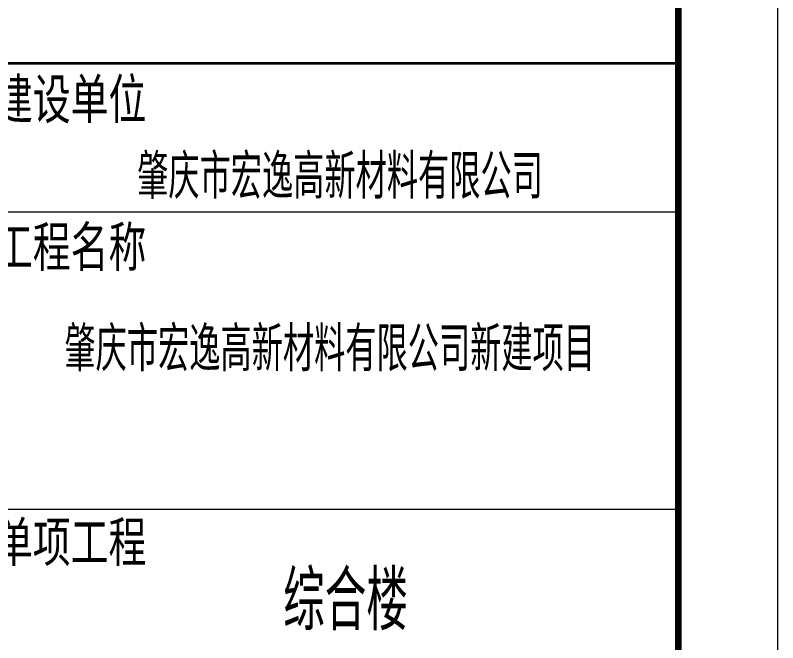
# Model space of a CAD drawing. Extents: x 3968514 to 5230306, y -516551 to -228246.
# Drawn here: x 4214426 to 4222121, y -345298 to -338967 of the extents above; entities that cross this region are included whole.
import ezdxf
from ezdxf.enums import TextEntityAlignment as Align

# ---------------------------------------------------------------- set-up
doc = ezdxf.new("R2010")
doc.units = 0
doc.header["$LTSCALE"] = 1000
doc.header["$MEASUREMENT"] = 0
doc.layers.add('AXIS', color=3, linetype='Continuous', lineweight=15)
doc.layers.add('FRAME', color=3, linetype='Continuous', lineweight=18)
doc.layers.add('DIM_SYMB', color=3, linetype='Continuous')
doc.layers.add('单体名称', color=144, linetype='Continuous')
doc.styles.add('FRAME', font='simhei.ttf', dxfattribs={"width": 0.7})
doc.styles.add('TSSD_REIN', font='Tssdeng.shx', dxfattribs={"width": 0.7, "bigfont": 'hztxt.shx'})

# ---------------------------------------------------------------- blocks, each defined once
blk = doc.blocks.new('FWEFS')
at = {"layer": 'DIM_SYMB', "color": 7, "style": 'TSSD_REIN', "width": 0.7}
for s, p in [('肇庆市宏逸高新材料有限公司', (1914249.5, -2251937.5)), ('肇庆市宏逸高新材料有限公司新建项目', (1913515.4, -2253677))]:
    blk.add_text(s, height=450, dxfattribs=at).set_placement(p)
at = {"layer": '单体名称', "style": 'TSSD_REIN', "width": 0.7}
blk.add_text('综合楼', height=600, dxfattribs=at).set_placement((1916352.7, -2256290.7), align=Align.CENTER)
blk = doc.blocks.new('2')
at = {"layer": 'FRAME', "lineweight": 18}
for p, q in [((232617.5, -72373.2), (232617.5, -30373.2)), ((231617.5, -53773.2), (224617.5, -53773.2)), ((231617.5, -56773.2), (224617.5, -56773.2))]:
    blk.add_line(p, q, dxfattribs=at)
at = {"layer": 'FRAME', "lineweight": 100}
blk.add_line((231617.5, -71373.2), (231617.5, -31373.2), dxfattribs=at)
at = {"layer": 'FRAME', "lineweight": 35}
blk.add_line((231617.5, -52273.2), (224617.5, -52273.2), dxfattribs=at)
at = {"layer": 'FRAME', "char_height": 400, "attachment_point": 1, "style": 'FRAME'}
for s, insert, width in [('建设单位', (224717.5, -52432.7), 2375.254), ('工程名称', (224717.5, -53923.2), 2368.136), ('单项工程', (224717.5, -56900.6), 2349.153)]:
    blk.add_mtext(s, dxfattribs=dict(at, insert=insert, width=width))

msp = doc.modelspace()

# ---------------------------------------------------------------- block references
at = {"layer": 'AXIS', "color": 3}
msp.add_blockref('FWEFS', (2301406.55997, 1911117.49688), dxfattribs=at)
at = {"layer": 'FRAME'}
msp.add_blockref('2', (3989503.62973, -287180.12051), dxfattribs=at)

doc.saveas('drawing.dxf')
